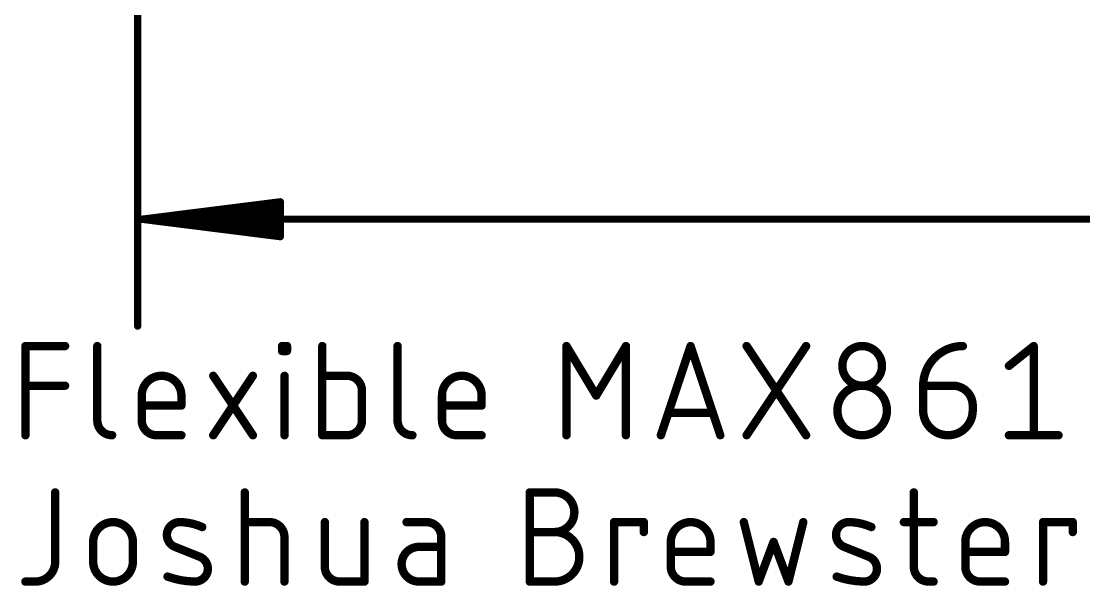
# Model space of a CAD drawing. Extents: x 6 to 264, y 30 to 75.
# Drawn here: x 185.08 to 204.44, y 43.99 to 54.28 of the extents above; entities that cross this region are included whole.
import ezdxf

# ---------------------------------------------------------------- set-up
doc = ezdxf.new("R2010")
doc.units = 0
doc.layers.add('47', color=253, linetype='CONTINUOUS')
doc.layers.add('48', color=253, linetype='CONTINUOUS')

msp = doc.modelspace()

# ---------------------------------------------------------------- linework, layer by layer
at = {"layer": '47', "const_width": 0.13}
for points in [[(187.198, 56.4896), (187.198, 48.723)], [(187.263, 50.673), (189.798, 50.9922)], [(187.263, 50.673), (189.798, 50.933)], [(189.798, 50.9922), (189.798, 50.3538)], [(187.263, 50.673), (189.798, 50.803)], [(257.1354, 50.673), (187.263, 50.673)], [(189.798, 50.3538), (187.263, 50.673)], [(189.798, 50.543), (187.263, 50.673)], [(189.798, 50.413), (187.263, 50.673)]]:
    msp.add_lwpolyline(points, dxfattribs=at)
at = {"layer": '47', "const_width": 0.065}
for points in [[(189.8305, 50.9922, 1), (189.7655, 50.9922)], [(189.8021, 50.96, 1), (189.7939, 51.0245)], [(189.8013, 50.9007, 1), (189.7947, 50.9653)], [(187.263, 50.7055, 1), (187.263, 50.6405)], [(187.2671, 50.7052, 1), (187.2589, 50.6408)], [(187.2613, 50.7055, 1), (187.2647, 50.6405)], [(187.2647, 50.7055, 1), (187.2613, 50.6405)], [(187.2663, 50.7053, 1), (187.2597, 50.6407)], [(187.2597, 50.7053, 1), (187.2663, 50.6407)], [(187.2589, 50.7052, 1), (187.2671, 50.6408)], [(189.7997, 50.7705, 1), (189.7963, 50.8355)], [(189.7963, 50.5105, 1), (189.7997, 50.5755)], [(189.7655, 50.3538, 1), (189.8305, 50.3538)], [(189.7939, 50.3215, 1), (189.8021, 50.386)], [(189.7947, 50.3807, 1), (189.8013, 50.4453)], [(187.1655, 48.723, 1), (187.2305, 48.723)]]:
    msp.add_lwpolyline(points, format="xyb", dxfattribs=at)
at = {"layer": '48', "const_width": 0.1524}
for points in [[(185.1527, 46.736), (185.1527, 48.3616)], [(185.1527, 48.3616), (185.8752, 48.3616)], [(186.4621, 48.3616), (186.4621, 47.0069)], [(189.8287, 48.2713), (189.8287, 48.3616)], [(189.8287, 48.3616), (189.919, 48.3616)], [(189.919, 48.3616), (189.919, 48.2713)], [(190.562, 48.3616), (190.562, 46.736)], [(191.9331, 48.3616), (191.9331, 47.0069)], [(195.0113, 46.736), (195.0113, 48.3616)], [(195.0113, 48.3616), (195.5532, 47.4585)], [(195.5532, 47.4585), (196.095, 48.3616)], [(196.095, 48.3616), (196.095, 46.736)], [(196.7307, 46.736), (197.2726, 48.3616)], [(197.2726, 48.3616), (197.8145, 46.736)], [(198.2939, 46.736), (199.3776, 48.3616)], [(198.2939, 48.3616), (199.3776, 46.736)], [(203.0736, 48.0004), (203.5251, 48.3616)], [(203.5251, 48.3616), (203.5251, 46.736)], [(189.919, 48.2713), (189.8287, 48.2713)], [(188.5747, 46.736), (189.2972, 47.8197)], [(188.5747, 47.8197), (189.2972, 46.736)], [(189.8738, 46.736), (189.8738, 47.8197)], [(191.0136, 47.8197), (190.562, 47.8197)], [(185.1527, 47.6391), (185.8752, 47.6391)], [(201.5104, 47.6391), (202.0523, 47.6391)], [(201.5104, 47.1876), (201.5104, 47.6391)], [(187.2721, 47.0069), (187.2721, 47.4585)], [(187.9946, 47.4585), (187.9946, 47.2779)], [(191.2845, 47.0069), (191.2845, 47.5488)], [(192.743, 47.0069), (192.743, 47.4585)], [(193.4655, 47.4585), (193.4655, 47.2779)], [(187.9946, 47.2779), (187.2721, 47.2779)], [(193.4655, 47.2779), (192.743, 47.2779)], [(202.4135, 47.2779), (202.4135, 47.1876)], [(197.679, 47.1424), (196.8662, 47.1424)], [(187.9946, 46.736), (187.5431, 46.736)], [(190.562, 46.736), (191.0136, 46.736)], [(193.4655, 46.736), (193.014, 46.736)], [(203.0736, 46.736), (203.9767, 46.736)], [(185.6946, 45.6946), (185.6946, 44.4302)], [(189.1489, 44.069), (189.1489, 45.6946)], [(194.3422, 44.069), (194.3422, 45.6946)], [(194.3422, 45.6946), (194.7938, 45.6946)], [(201.3401, 45.6946), (201.3401, 44.3399)], [(189.1489, 45.1527), (189.6005, 45.1527)], [(190.6078, 45.1527), (190.6078, 44.3399)], [(191.3303, 44.069), (191.3303, 45.1527)], [(192.4589, 45.1527), (192.0976, 45.1527)], [(195.8788, 44.069), (195.8788, 45.1527)], [(195.8788, 45.1527), (196.4207, 45.1527)], [(196.4207, 45.1527), (196.4207, 44.9721)], [(198.2428, 45.1527), (198.5138, 44.069)], [(199.0556, 44.069), (199.3265, 45.1527)], [(201.1594, 45.1527), (201.7013, 45.1527)], [(203.6944, 44.069), (203.6944, 45.1527)], [(203.6944, 45.1527), (204.2363, 45.1527)], [(204.2363, 45.1527), (204.2363, 44.9721)], [(189.8714, 44.8818), (189.8714, 44.069)], [(192.7298, 44.069), (192.7298, 44.8818)], [(194.3422, 44.9721), (194.7938, 44.9721)], [(186.3874, 44.4302), (186.3874, 44.7915)], [(187.1099, 44.7915), (187.1099, 44.4302)], [(188.3291, 44.5206), (187.8776, 44.7012)], [(192.7298, 44.7012), (192.3234, 44.7012)], [(196.9124, 44.3399), (196.9124, 44.7915)], [(197.6349, 44.7915), (197.6349, 44.6109)], [(198.5138, 44.069), (198.7847, 44.7915)], [(198.7847, 44.7915), (199.0556, 44.069)], [(200.5215, 44.5206), (200.0699, 44.7012)], [(202.2791, 44.3399), (202.2791, 44.7915)], [(203.0016, 44.7915), (203.0016, 44.6109)], [(197.6349, 44.6109), (196.9124, 44.6109)], [(203.0016, 44.6109), (202.2791, 44.6109)], [(185.3333, 44.069), (185.1527, 44.069)], [(190.8788, 44.069), (191.3303, 44.069)], [(192.3234, 44.069), (192.7298, 44.069)], [(194.7938, 44.069), (194.3422, 44.069)], [(197.6349, 44.069), (197.1834, 44.069)], [(201.611, 44.069), (201.7013, 44.069)], [(203.0016, 44.069), (202.5501, 44.069)]]:
    msp.add_lwpolyline(points, dxfattribs=at)
at = {"layer": '48'}
for points, const_width in [([(185.1908, 48.3616, 1), (185.1146, 48.3616)], 0.0762), ([(185.1527, 48.3997, 1), (185.1527, 48.3235)], 0.0762), ([(185.8752, 48.3235, 1), (185.8752, 48.3997)], 0.0762), ([(186.5002, 48.3616, 1), (186.424, 48.3616)], 0.0762), ([(189.8668, 48.3616, 1), (189.7906, 48.3616)], 0.0762), ([(189.8287, 48.3997, 1), (189.8287, 48.3235)], 0.0762), ([(189.9571, 48.3616, 1), (189.8809, 48.3616)], 0.0762), ([(189.919, 48.3235, 1), (189.919, 48.3997)], 0.0762), ([(190.6001, 48.3616, 1), (190.5239, 48.3616)], 0.0762), ([(191.9712, 48.3616, 1), (191.895, 48.3616)], 0.0762), ([(195.0494, 48.3616, 1), (194.9732, 48.3616)], 0.0762), ([(195.044, 48.3812, 1), (194.9786, 48.342)], 0.0762), ([(196.1331, 48.3616, 1), (196.0569, 48.3616)], 0.0762), ([(196.1277, 48.342, 1), (196.0624, 48.3812)], 0.0762), ([(197.3088, 48.3736, 1), (197.2365, 48.3496)], 0.0762), ([(197.3088, 48.3496, 1), (197.2365, 48.3736)], 0.0762), ([(198.3256, 48.3827, 1), (198.2622, 48.3405)], 0.0762), ([(199.4093, 48.3405, 1), (199.3459, 48.3827)], 0.0762), ([(200.7601, 48.0004, 1), (200.0376, 48.0004)], 0.1524), ([(202.2329, 48.3616, 0.4142), (201.5104, 47.6391)], 0.1524), ([(202.2329, 48.3235, 1), (202.2329, 48.3997)], 0.0762), ([(203.5632, 48.3616, 1), (203.487, 48.3616)], 0.0762), ([(203.5489, 48.3318, 1), (203.5013, 48.3914)], 0.0762), ([(189.8287, 48.3094, 1), (189.8287, 48.2332)], 0.0762), ([(189.7906, 48.2713, 1), (189.8668, 48.2713)], 0.0762), ([(189.8809, 48.2713, 1), (189.9571, 48.2713)], 0.0762), ([(189.919, 48.2332, 1), (189.919, 48.3094)], 0.0762), ([(200.0376, 48.0004, 1), (200.7601, 48.0004)], 0.1524), ([(200.0757, 48.0004, 1), (199.9995, 48.0004)], 0.0762), ([(199.9995, 48.0004, 1), (200.0757, 48.0004)], 0.0762), ([(200.7982, 48.0004, 1), (200.722, 48.0004)], 0.0762), ([(200.722, 48.0004, 1), (200.7982, 48.0004)], 0.0762), ([(203.0497, 48.0301, 1), (203.0974, 47.9706)], 0.0762), ([(187.9946, 47.4585, 1), (187.2721, 47.4585)], 0.1524), ([(188.6064, 47.8409, 1), (188.543, 47.7986)], 0.0762), ([(189.3289, 47.7986, 1), (189.2655, 47.8409)], 0.0762), ([(189.9119, 47.8197, 1), (189.8357, 47.8197)], 0.0762), ([(190.562, 47.8578, 1), (190.562, 47.7816)], 0.0762), ([(191.2845, 47.5488, 0.4142), (191.0136, 47.8197)], 0.1524), ([(191.0136, 47.8578, 1), (191.0136, 47.7816)], 0.0762), ([(191.0136, 47.7816, 1), (191.0136, 47.8578)], 0.0762), ([(193.4655, 47.4585, 1), (192.743, 47.4585)], 0.1524), ([(185.1527, 47.6772, 1), (185.1527, 47.601)], 0.0762), ([(185.8752, 47.601, 1), (185.8752, 47.6772)], 0.0762), ([(200.8504, 47.1876, 1), (199.9473, 47.1876)], 0.1524), ([(201.5104, 47.6772, 1), (201.5104, 47.601)], 0.0762), ([(201.5485, 47.6391, 1), (201.4723, 47.6391)], 0.0762), ([(201.4723, 47.6391, 1), (201.5485, 47.6391)], 0.0762), ([(202.4135, 47.2779, 0.4142), (202.0523, 47.6391)], 0.1524), ([(202.0523, 47.6772, 1), (202.0523, 47.601)], 0.0762), ([(202.0523, 47.601, 1), (202.0523, 47.6772)], 0.0762), ([(187.3102, 47.4585, 1), (187.234, 47.4585)], 0.0762), ([(187.234, 47.4585, 1), (187.3102, 47.4585)], 0.0762), ([(188.0327, 47.4585, 1), (187.9565, 47.4585)], 0.0762), ([(187.9565, 47.4585, 1), (188.0327, 47.4585)], 0.0762), ([(191.3226, 47.5488, 1), (191.2464, 47.5488)], 0.0762), ([(191.2464, 47.5488, 1), (191.3226, 47.5488)], 0.0762), ([(192.7811, 47.4585, 1), (192.7049, 47.4585)], 0.0762), ([(192.7049, 47.4585, 1), (192.7811, 47.4585)], 0.0762), ([(193.5036, 47.4585, 1), (193.4274, 47.4585)], 0.0762), ([(193.4274, 47.4585, 1), (193.5036, 47.4585)], 0.0762), ([(195.5205, 47.4781, 1), (195.5858, 47.4389)], 0.0762), ([(195.5205, 47.4389, 1), (195.5858, 47.4781)], 0.0762), ([(187.2721, 47.316, 1), (187.2721, 47.2398)], 0.0762), ([(187.9565, 47.2779, 1), (188.0327, 47.2779)], 0.0762), ([(187.9946, 47.2398, 1), (187.9946, 47.316)], 0.0762), ([(192.743, 47.316, 1), (192.743, 47.2398)], 0.0762), ([(193.4274, 47.2779, 1), (193.5036, 47.2779)], 0.0762), ([(193.4655, 47.2398, 1), (193.4655, 47.316)], 0.0762), ([(199.9473, 47.1876, 1), (200.8504, 47.1876)], 0.1524), ([(199.9854, 47.1876, 1), (199.9092, 47.1876)], 0.0762), ([(200.8885, 47.1876, 1), (200.8123, 47.1876)], 0.0762), ([(201.5104, 47.1876, 1), (202.4135, 47.1876)], 0.1524), ([(201.5485, 47.1876, 1), (201.4723, 47.1876)], 0.0762), ([(202.4516, 47.2779, 1), (202.3754, 47.2779)], 0.0762), ([(202.3754, 47.2779, 1), (202.4516, 47.2779)], 0.0762), ([(202.4516, 47.1876, 1), (202.3754, 47.1876)], 0.0762), ([(186.4621, 47.0069, 0.4142), (186.7331, 46.736)], 0.1524), ([(186.5002, 47.0069, 1), (186.424, 47.0069)], 0.0762), ([(186.424, 47.0069, 1), (186.5002, 47.0069)], 0.0762), ([(187.2721, 47.0069, 0.4142), (187.5431, 46.736)], 0.1524), ([(187.3102, 47.0069, 1), (187.234, 47.0069)], 0.0762), ([(187.234, 47.0069, 1), (187.3102, 47.0069)], 0.0762), ([(191.0136, 46.736, 0.4142), (191.2845, 47.0069)], 0.1524), ([(191.3226, 47.0069, 1), (191.2464, 47.0069)], 0.0762), ([(191.2464, 47.0069, 1), (191.3226, 47.0069)], 0.0762), ([(191.9331, 47.0069, 0.4142), (192.204, 46.736)], 0.1524), ([(191.9712, 47.0069, 1), (191.895, 47.0069)], 0.0762), ([(191.895, 47.0069, 1), (191.9712, 47.0069)], 0.0762), ([(192.743, 47.0069, 0.4142), (193.014, 46.736)], 0.1524), ([(192.7811, 47.0069, 1), (192.7049, 47.0069)], 0.0762), ([(192.7049, 47.0069, 1), (192.7811, 47.0069)], 0.0762), ([(196.8662, 47.1805, 1), (196.8662, 47.1043)], 0.0762), ([(197.679, 47.1043, 1), (197.679, 47.1805)], 0.0762), ([(199.9092, 47.1876, 1), (199.9854, 47.1876)], 0.0762), ([(200.8123, 47.1876, 1), (200.8885, 47.1876)], 0.0762), ([(201.4723, 47.1876, 1), (201.5485, 47.1876)], 0.0762), ([(202.3754, 47.1876, 1), (202.4516, 47.1876)], 0.0762), ([(185.1146, 46.736, 1), (185.1908, 46.736)], 0.0762), ([(186.7331, 46.6979, 1), (186.7331, 46.7741)], 0.0762), ([(187.5431, 46.7741, 1), (187.5431, 46.6979)], 0.0762), ([(187.5431, 46.6979, 1), (187.5431, 46.7741)], 0.0762), ([(187.9946, 46.6979, 1), (187.9946, 46.7741)], 0.0762), ([(188.543, 46.7571, 1), (188.6064, 46.7149)], 0.0762), ([(189.2655, 46.7149, 1), (189.3289, 46.7571)], 0.0762), ([(189.8357, 46.736, 1), (189.9119, 46.736)], 0.0762), ([(190.562, 46.7741, 1), (190.562, 46.6979)], 0.0762), ([(190.5239, 46.736, 1), (190.6001, 46.736)], 0.0762), ([(191.0135, 46.7741, 1), (191.0136, 46.6979)], 0.0762), ([(191.0136, 46.6979, 1), (191.0136, 46.7741)], 0.0762), ([(192.204, 46.6979, 1), (192.204, 46.7741)], 0.0762), ([(193.014, 46.7741, 1), (193.014, 46.6979)], 0.0762), ([(193.014, 46.6979, 1), (193.014, 46.7741)], 0.0762), ([(193.4655, 46.6979, 1), (193.4655, 46.7741)], 0.0762), ([(194.9732, 46.736, 1), (195.0494, 46.736)], 0.0762), ([(196.0569, 46.736, 1), (196.1331, 46.736)], 0.0762), ([(196.6946, 46.748, 1), (196.7669, 46.724)], 0.0762), ([(197.7783, 46.724, 1), (197.8506, 46.748)], 0.0762), ([(198.2622, 46.7571, 1), (198.3256, 46.7149)], 0.0762), ([(199.3459, 46.7149, 1), (199.4093, 46.7571)], 0.0762), ([(203.0736, 46.7741, 1), (203.0736, 46.6979)], 0.0762), ([(203.487, 46.736, 1), (203.5632, 46.736)], 0.0762), ([(203.9767, 46.6979, 1), (203.9767, 46.7741)], 0.0762), ([(185.7327, 45.6946, 1), (185.6565, 45.6946)], 0.0762), ([(189.187, 45.6946, 1), (189.1108, 45.6946)], 0.0762), ([(194.3803, 45.6946, 1), (194.3041, 45.6946)], 0.0762), ([(194.3422, 45.7327, 1), (194.3422, 45.6565)], 0.0762), ([(194.7938, 44.9721, 1), (194.7938, 45.6946)], 0.1524), ([(194.7938, 45.7327, 1), (194.7938, 45.6565)], 0.0762), ([(194.7938, 45.6565, 1), (194.7938, 45.7327)], 0.0762), ([(201.3782, 45.6946, 1), (201.302, 45.6946)], 0.0762), ([(187.1099, 44.7915, 1), (186.3874, 44.7915)], 0.1524), ([(187.9679, 45.1527, 0.8318), (187.8776, 44.7012)], 0.1524), ([(187.9684, 45.1908, 1), (187.9673, 45.1146)], 0.0762), ([(188.3743, 45.0624, 0.1025), (187.9679, 45.1527)], 0.1524), ([(187.9673, 45.1146, 1), (187.9684, 45.1908)], 0.0762), ([(188.3586, 45.0277, 1), (188.3899, 45.0972)], 0.0762), ([(189.1489, 45.1908, 1), (189.1489, 45.1146)], 0.0762), ([(189.8714, 44.8818, 0.4142), (189.6005, 45.1527)], 0.1524), ([(189.6005, 45.1908, 1), (189.6005, 45.1146)], 0.0762), ([(189.6005, 45.1146, 1), (189.6005, 45.1908)], 0.0762), ([(190.6459, 45.1527, 1), (190.5697, 45.1527)], 0.0762), ([(191.3684, 45.1527, 1), (191.2922, 45.1527)], 0.0762), ([(192.0976, 45.1908, 1), (192.0976, 45.1146)], 0.0762), ([(192.7298, 44.8818, 0.4142), (192.4589, 45.1527)], 0.1524), ([(192.4589, 45.1908, 1), (192.4589, 45.1146)], 0.0762), ([(192.4589, 45.1146, 1), (192.4589, 45.1908)], 0.0762), ([(195.9169, 45.1527, 1), (195.8407, 45.1527)], 0.0762), ([(195.8788, 45.1908, 1), (195.8788, 45.1146)], 0.0762), ([(196.4588, 45.1527, 1), (196.3826, 45.1527)], 0.0762), ([(196.4207, 45.1146, 1), (196.4207, 45.1908)], 0.0762), ([(197.6349, 44.7915, 1), (196.9124, 44.7915)], 0.1524), ([(198.2798, 45.162, 1), (198.2059, 45.1435)], 0.0762), ([(199.3635, 45.1435, 1), (199.2896, 45.162)], 0.0762), ([(200.1602, 45.1527, 0.8318), (200.0699, 44.7012)], 0.1524), ([(200.5666, 45.0624, 0.1025), (200.1602, 45.1527)], 0.1524), ([(200.1608, 45.1908, 1), (200.1597, 45.1146)], 0.0762), ([(200.1597, 45.1146, 1), (200.1608, 45.1908)], 0.0762), ([(200.551, 45.0277, 1), (200.5823, 45.0972)], 0.0762), ([(201.1594, 45.1908, 1), (201.1594, 45.1146)], 0.0762), ([(201.7013, 45.1146, 1), (201.7013, 45.1908)], 0.0762), ([(203.0016, 44.7915, 1), (202.2791, 44.7915)], 0.1524), ([(203.7325, 45.1527, 1), (203.6563, 45.1527)], 0.0762), ([(203.6944, 45.1908, 1), (203.6944, 45.1146)], 0.0762), ([(204.2744, 45.1527, 1), (204.1982, 45.1527)], 0.0762), ([(204.2363, 45.1146, 1), (204.2363, 45.1908)], 0.0762), ([(189.9095, 44.8818, 1), (189.8333, 44.8818)], 0.0762), ([(189.8333, 44.8818, 1), (189.9095, 44.8818)], 0.0762), ([(192.7679, 44.8818, 1), (192.6917, 44.8818)], 0.0762), ([(192.6917, 44.8818, 1), (192.7679, 44.8818)], 0.0762), ([(194.3422, 45.0102, 1), (194.3422, 44.934)], 0.0762), ([(194.7938, 44.069, 1), (194.7938, 44.9721)], 0.1524), ([(194.7938, 45.0102, 1), (194.7938, 44.934)], 0.0762), ([(194.7938, 45.0102, 1), (194.7938, 44.934)], 0.0762), ([(194.7938, 44.934, 1), (194.7938, 45.0102)], 0.0762), ([(196.3826, 44.9721, 1), (196.4588, 44.9721)], 0.0762), ([(204.1982, 44.9721, 1), (204.2744, 44.9721)], 0.0762), ([(186.4255, 44.7915, 1), (186.3493, 44.7915)], 0.0762), ([(186.3493, 44.7915, 1), (186.4255, 44.7915)], 0.0762), ([(187.148, 44.7915, 1), (187.0718, 44.7915)], 0.0762), ([(187.0718, 44.7915, 1), (187.148, 44.7915)], 0.0762), ([(187.8917, 44.7365, 1), (187.8634, 44.6658)], 0.0762), ([(187.8634, 44.6658, 1), (187.8917, 44.7366)], 0.0762), ([(192.3234, 44.7012, 1), (192.3234, 44.069)], 0.1524), ([(192.3234, 44.7393, 1), (192.3234, 44.6631)], 0.0762), ([(192.3234, 44.6631, 1), (192.3234, 44.7393)], 0.0762), ([(192.7298, 44.6631, 1), (192.7298, 44.7393)], 0.0762), ([(196.9505, 44.7915, 1), (196.8743, 44.7915)], 0.0762), ([(196.8743, 44.7915, 1), (196.9505, 44.7915)], 0.0762), ([(197.673, 44.7915, 1), (197.5968, 44.7915)], 0.0762), ([(197.5968, 44.7915, 1), (197.673, 44.7915)], 0.0762), ([(198.8204, 44.8049, 1), (198.749, 44.7781)], 0.0762), ([(198.8204, 44.7781, 1), (198.749, 44.8049)], 0.0762), ([(200.0841, 44.7365, 1), (200.0558, 44.6658)], 0.0762), ([(200.0558, 44.6658, 1), (200.0841, 44.7366)], 0.0762), ([(202.3172, 44.7915, 1), (202.241, 44.7915)], 0.0762), ([(202.241, 44.7915, 1), (202.3172, 44.7915)], 0.0762), ([(203.0397, 44.7915, 1), (202.9635, 44.7915)], 0.0762), ([(202.9635, 44.7915, 1), (203.0397, 44.7915)], 0.0762), ([(188.2388, 44.069, 0.8318), (188.3291, 44.5206)], 0.1524), ([(188.3433, 44.5559, 1), (188.315, 44.4852)], 0.0762), ([(188.315, 44.4852, 1), (188.3433, 44.5559)], 0.0762), ([(196.9124, 44.649, 1), (196.9124, 44.5728)], 0.0762), ([(197.5968, 44.6109, 1), (197.673, 44.6109)], 0.0762), ([(197.6349, 44.5728, 1), (197.6349, 44.649)], 0.0762), ([(200.4312, 44.069, 0.8318), (200.5215, 44.5206)], 0.1524), ([(200.5356, 44.5559, 1), (200.5073, 44.4852)], 0.0762), ([(200.5073, 44.4852, 1), (200.5356, 44.5559)], 0.0762), ([(202.2791, 44.649, 1), (202.2791, 44.5728)], 0.0762), ([(202.9635, 44.6109, 1), (203.0397, 44.6109)], 0.0762), ([(203.0016, 44.5728, 1), (203.0016, 44.649)], 0.0762), ([(185.3333, 44.069, 0.4142), (185.6946, 44.4302)], 0.1524), ([(185.7327, 44.4302, 1), (185.6565, 44.4302)], 0.0762), ([(185.6565, 44.4302, 1), (185.7327, 44.4302)], 0.0762), ([(186.3874, 44.4302, 1), (187.1099, 44.4302)], 0.1524), ([(186.4255, 44.4302, 1), (186.3493, 44.4302)], 0.0762), ([(186.3493, 44.4302, 1), (186.4255, 44.4302)], 0.0762), ([(187.148, 44.4302, 1), (187.0718, 44.4302)], 0.0762), ([(187.0718, 44.4302, 1), (187.148, 44.4302)], 0.0762), ([(190.6078, 44.3399, 0.4142), (190.8788, 44.069)], 0.1524), ([(190.6459, 44.3399, 1), (190.5697, 44.3399)], 0.0762), ([(190.5697, 44.3399, 1), (190.6459, 44.3399)], 0.0762), ([(196.9124, 44.3399, 0.4142), (197.1834, 44.069)], 0.1524), ([(196.9505, 44.3399, 1), (196.8743, 44.3399)], 0.0762), ([(196.8743, 44.3399, 1), (196.9505, 44.3399)], 0.0762), ([(201.3401, 44.3399, 0.4142), (201.611, 44.069)], 0.1524), ([(201.3782, 44.3399, 1), (201.302, 44.3399)], 0.0762), ([(201.302, 44.3399, 1), (201.3782, 44.3399)], 0.0762), ([(202.2791, 44.3399, 0.4142), (202.5501, 44.069)], 0.1524), ([(202.3172, 44.3399, 1), (202.241, 44.3399)], 0.0762), ([(202.241, 44.3399, 1), (202.3172, 44.3399)], 0.0762), ([(185.1527, 44.1071, 1), (185.1527, 44.0309)], 0.0762), ([(185.3333, 44.1071, 1), (185.3333, 44.0309)], 0.0762), ([(185.3333, 44.0309, 1), (185.3333, 44.1071)], 0.0762), ([(187.755, 44.1952, 1), (187.7292, 44.1235)], 0.0762), ([(187.7421, 44.1593, 0.083), (188.2388, 44.069)], 0.1524), ([(188.2394, 44.1071, 1), (188.2383, 44.0309)], 0.0762), ([(188.2383, 44.0309, 1), (188.2394, 44.1071)], 0.0762), ([(190.8788, 44.1071, 1), (190.8788, 44.0309)], 0.0762), ([(190.8788, 44.0309, 1), (190.8788, 44.1071)], 0.0762), ([(191.3303, 44.0309, 1), (191.3303, 44.1071)], 0.0762), ([(192.3234, 44.1071, 1), (192.3234, 44.0309)], 0.0762), ([(192.3234, 44.0309, 1), (192.3234, 44.1071)], 0.0762), ([(192.7298, 44.0309, 1), (192.7298, 44.1071)], 0.0762), ([(194.3422, 44.1071, 1), (194.3422, 44.0309)], 0.0762), ([(194.7938, 44.1071, 1), (194.7938, 44.0309)], 0.0762), ([(194.7938, 44.0309, 1), (194.7938, 44.1071)], 0.0762), ([(197.1834, 44.1071, 1), (197.1834, 44.0309)], 0.0762), ([(197.1834, 44.0309, 1), (197.1834, 44.1071)], 0.0762), ([(197.6349, 44.0309, 1), (197.6349, 44.1071)], 0.0762), ([(199.9474, 44.1952, 1), (199.9216, 44.1235)], 0.0762), ([(199.9345, 44.1593, 0.083), (200.4312, 44.069)], 0.1524), ([(200.4317, 44.1071, 1), (200.4306, 44.0309)], 0.0762), ([(200.4306, 44.0309, 1), (200.4317, 44.1071)], 0.0762), ([(201.611, 44.1071, 1), (201.611, 44.0309)], 0.0762), ([(201.611, 44.0309, 1), (201.611, 44.1071)], 0.0762), ([(201.7013, 44.0309, 1), (201.7013, 44.1071)], 0.0762), ([(202.5501, 44.1071, 1), (202.5501, 44.0309)], 0.0762), ([(202.5501, 44.0309, 1), (202.5501, 44.1071)], 0.0762), ([(203.0016, 44.0309, 1), (203.0016, 44.1071)], 0.0762), ([(189.1108, 44.069, 1), (189.187, 44.069)], 0.0762), ([(189.8333, 44.069, 1), (189.9095, 44.069)], 0.0762), ([(191.2922, 44.069, 1), (191.3684, 44.069)], 0.0762), ([(192.6917, 44.069, 1), (192.7679, 44.069)], 0.0762), ([(194.3041, 44.069, 1), (194.3803, 44.069)], 0.0762), ([(195.8407, 44.069, 1), (195.9169, 44.069)], 0.0762), ([(198.4781, 44.0824, 1), (198.5494, 44.0556)], 0.0762), ([(198.4768, 44.0598, 1), (198.5507, 44.0782)], 0.0762), ([(199.0187, 44.0782, 1), (199.0926, 44.0598)], 0.0762), ([(199.0199, 44.0556, 1), (199.0913, 44.0824)], 0.0762), ([(203.6563, 44.069, 1), (203.7325, 44.069)], 0.0762)]:
    msp.add_lwpolyline(points, format="xyb", dxfattribs=dict(at, const_width=const_width))

doc.saveas('drawing.dxf')
